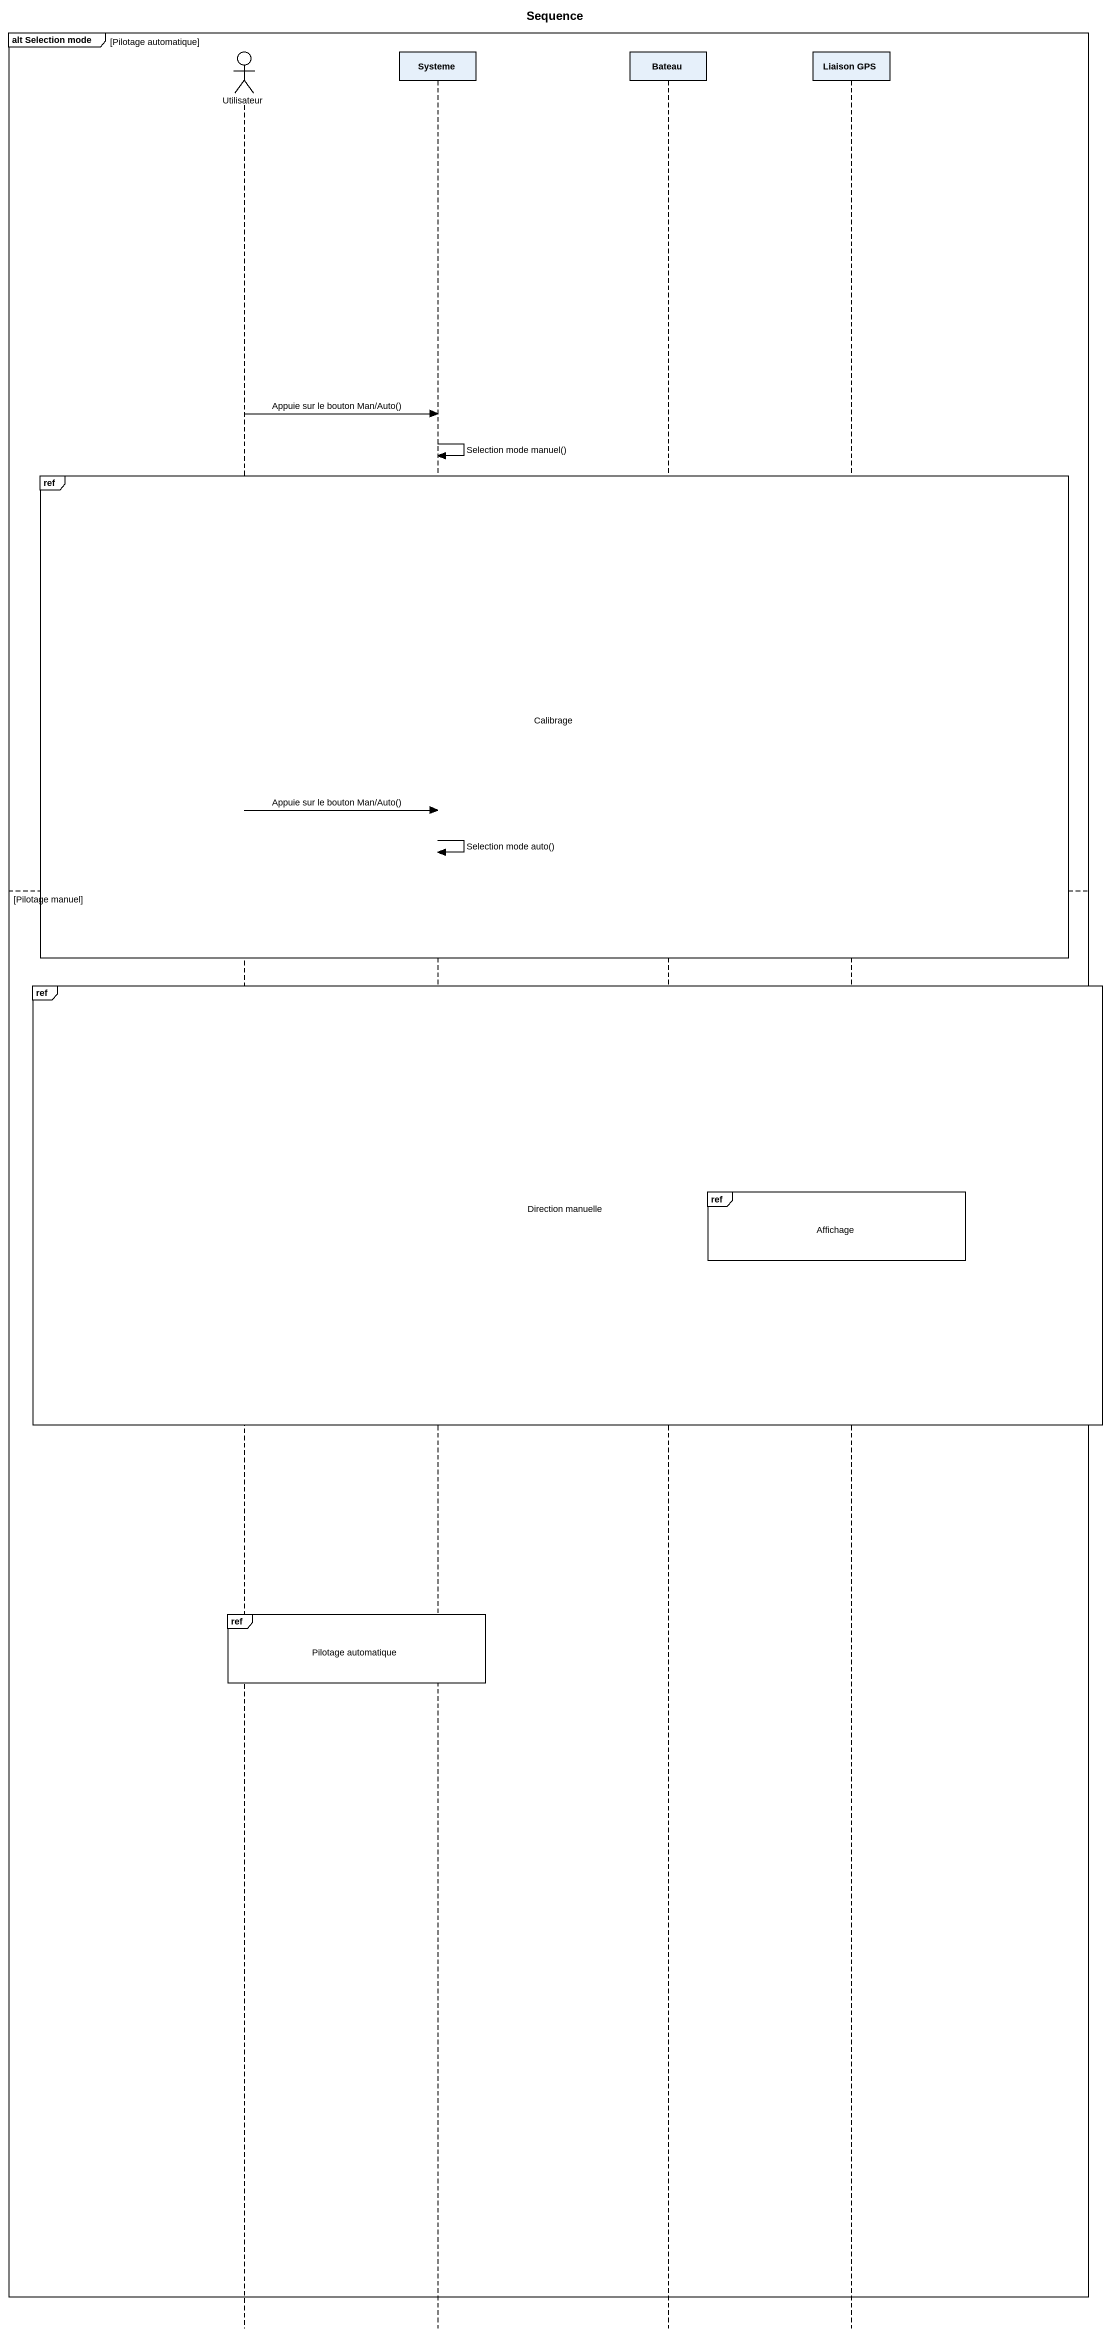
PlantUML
@startuml
title Sequence
hide footbox
actor Utilisateur
participant Systeme
participant Bateau
participant "Liaison GPS" as Liaison_GPS

group alt Selection mode [Pilotage automatique]
  Utilisateur -> Systeme : Appuie sur le bouton Man/Auto()
  Systeme -> Systeme : Selection mode manuel()
  ref over Utilisateur, Systeme, Bateau, Liaison_GPS : Calibrage
  Utilisateur -> Systeme : Appuie sur le bouton Man/Auto()
  Systeme -> Systeme : Selection mode auto()
else Pilotage manuel
  ref over Utilisateur, Systeme, Bateau, Liaison_GPS : Direction manuelle
  ref over Liaison_GPS : Affichage
  ref over Utilisateur, Systeme : Pilotage automatique
end
@enduml
